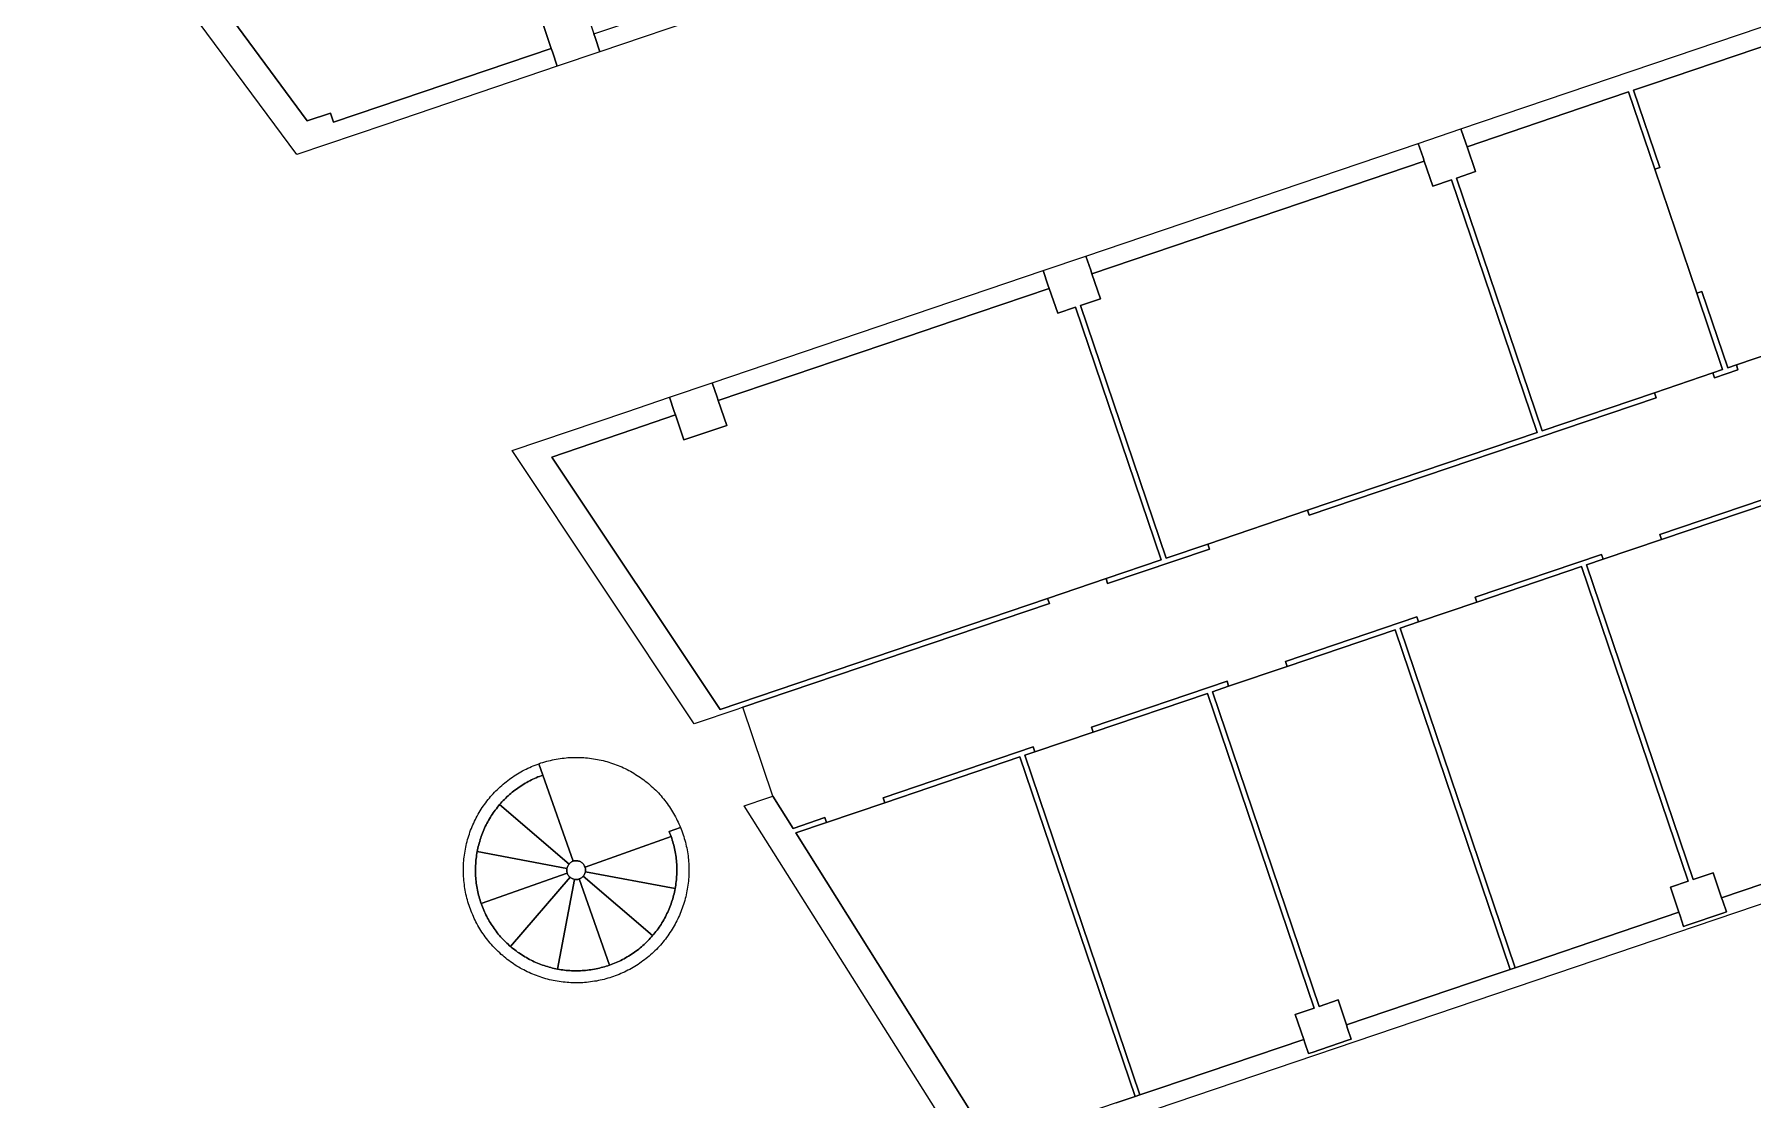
# Model space of a CAD drawing. Header units: inches. Extents: x 717221.7 to 717283.2, y 4251710.6 to 4251775.9.
# Drawn here: x 717225.77 to 717248.63, y 4251739.74 to 4251753.92 of the extents above; entities that cross this region are included whole.
import ezdxf

# ---------------------------------------------------------------- set-up
doc = ezdxf.new("R2010")
doc.units = ezdxf.units.IN
doc.header["$MEASUREMENT"] = 0

msp = doc.modelspace()

# ---------------------------------------------------------------- linework, layer by layer
for points in [[(717233.294, 4251753.685), (717233.23, 4251753.874), (717233.214, 4251753.922), (717235.123, 4251754.568), (717235.374, 4251754.653), (717233.842, 4251759.171), (717232.491, 4251758.713), (717232.469, 4251758.779), (717234.018, 4251759.304), (717234.04, 4251759.238), (717233.909, 4251759.194), (717235.44, 4251754.676), (717235.691, 4251754.761), (717237.618, 4251755.414), (717237.634, 4251755.367), (717237.698, 4251755.177), (717233.294, 4251753.685)], [(717232.726, 4251753.492), (717232.662, 4251753.682), (717232.646, 4251753.729), (717232.534, 4251754.06), (717232.785, 4251754.146), (717231.366, 4251758.332), (717231.101, 4251758.242), (717231.078, 4251758.308), (717231.692, 4251758.516), (717231.715, 4251758.45), (717231.432, 4251758.354), (717232.851, 4251754.168), (717233.102, 4251754.253), (717233.214, 4251753.922), (717233.23, 4251753.874), (717233.294, 4251753.685), (717232.726, 4251753.492)], [(717231.101, 4251758.242), (717231.366, 4251758.332), (717232.785, 4251754.146), (717232.534, 4251754.06), (717232.646, 4251753.729), (717230.364, 4251752.955), (717229.748, 4251752.747), (717229.706, 4251752.869), (717229.399, 4251752.765), (717226.506, 4251756.684), (717230.324, 4251757.979), (717231.101, 4251758.242)], [(717232.646, 4251753.729), (717232.662, 4251753.682), (717232.726, 4251753.492), (717230.444, 4251752.719), (717229.26, 4251752.317), (717225.768, 4251757.026), (717226.156, 4251757.157), (717226.462, 4251756.743), (717230.302, 4251758.045), (717230.324, 4251757.979), (717226.506, 4251756.684), (717229.399, 4251752.765), (717229.706, 4251752.869), (717229.748, 4251752.747), (717230.364, 4251752.955), (717232.646, 4251753.729)], [(717244.831, 4251752.421), (717244.815, 4251752.468), (717244.75, 4251752.658), (717258.976, 4251757.479)], [(717249.225, 4251753.91), (717247.298, 4251753.257), (717247.047, 4251753.172), (717247.395, 4251752.144), (717247.329, 4251752.121), (717246.981, 4251753.15), (717246.73, 4251753.065), (717244.831, 4251752.421)], [(717249.225, 4251753.91), (717249.337, 4251753.579), (717249.588, 4251753.664), (717250.728, 4251750.302), (717249.19, 4251749.781), (717248.414, 4251749.518), (717248.299, 4251749.478), (717247.954, 4251750.496), (717247.888, 4251750.473), (717247.329, 4251752.121), (717247.395, 4251752.144), (717247.047, 4251753.172), (717247.298, 4251753.257), (717249.225, 4251753.91)], [(717247.329, 4251752.121), (717247.888, 4251750.473), (717248.232, 4251749.456), (717248.101, 4251749.411), (717247.324, 4251749.148), (717245.832, 4251748.642), (717244.692, 4251752.004), (717244.943, 4251752.09), (717244.831, 4251752.421), (717246.73, 4251753.065), (717246.981, 4251753.15), (717247.329, 4251752.121)], [(717244.262, 4251752.228), (717244.246, 4251752.276), (717244.182, 4251752.465), (717244.75, 4251752.658), (717244.815, 4251752.468), (717244.831, 4251752.421), (717244.943, 4251752.09), (717244.692, 4251752.004), (717245.832, 4251748.642), (717247.324, 4251749.148), (717247.347, 4251749.082), (717242.732, 4251747.518), (717242.71, 4251747.584), (717245.765, 4251748.62), (717244.626, 4251751.982), (717244.375, 4251751.897), (717244.262, 4251752.228)], [(717239.84, 4251750.729), (717239.823, 4251750.777), (717239.759, 4251750.966), (717244.182, 4251752.465), (717244.246, 4251752.276), (717244.262, 4251752.228), (717242.367, 4251751.586), (717242.051, 4251751.479), (717241.735, 4251751.372), (717239.84, 4251750.729)], [(717244.262, 4251752.228), (717244.375, 4251751.897), (717244.626, 4251751.982), (717245.765, 4251748.62), (717242.71, 4251747.584), (717241.384, 4251747.135), (717240.826, 4251746.946), (717239.687, 4251750.308), (717239.952, 4251750.398), (717239.84, 4251750.729), (717241.735, 4251751.372), (717242.051, 4251751.479), (717242.367, 4251751.586), (717244.262, 4251752.228)], [(717239.271, 4251750.537), (717239.255, 4251750.584), (717239.191, 4251750.774), (717239.759, 4251750.966), (717239.823, 4251750.777), (717239.84, 4251750.729), (717239.952, 4251750.398), (717239.687, 4251750.308), (717240.826, 4251746.946), (717241.384, 4251747.135), (717241.406, 4251747.069), (717240.049, 4251746.609), (717240.027, 4251746.675), (717240.76, 4251746.923), (717239.62, 4251750.286), (717239.384, 4251750.205), (717239.271, 4251750.537)], [(717234.867, 4251749.044), (717234.851, 4251749.091), (717234.787, 4251749.281), (717239.191, 4251750.774), (717239.255, 4251750.584), (717239.271, 4251750.537), (717238.642, 4251750.324), (717238.013, 4251750.11), (717237.582, 4251749.964), (717237.384, 4251749.897), (717237.069, 4251749.79), (717236.755, 4251749.684), (717236.126, 4251749.471), (717235.892, 4251749.392), (717235.496, 4251749.257), (717234.867, 4251749.044)], [(717234.299, 4251748.852), (717234.411, 4251748.52), (717234.98, 4251748.713), (717234.867, 4251749.044), (717235.496, 4251749.257), (717235.892, 4251749.392), (717236.126, 4251749.471), (717236.755, 4251749.684), (717237.069, 4251749.79), (717237.384, 4251749.897), (717237.582, 4251749.964), (717238.013, 4251750.11), (717238.642, 4251750.324), (717239.271, 4251750.537), (717239.384, 4251750.205), (717239.62, 4251750.286), (717240.76, 4251746.923), (717240.027, 4251746.675), (717239.25, 4251746.412), (717234.891, 4251744.934), (717232.652, 4251748.293), (717233.731, 4251748.659), (717234.299, 4251748.852)], [(717248.414, 4251749.518), (717248.436, 4251749.451), (717248.123, 4251749.345), (717248.101, 4251749.411), (717248.232, 4251749.456), (717247.888, 4251750.473), (717247.954, 4251750.496), (717248.299, 4251749.478), (717248.414, 4251749.518)], [(717235.194, 4251744.963), (717239.273, 4251746.345), (717239.25, 4251746.412), (717240.027, 4251746.675), (717240.049, 4251746.609), (717241.406, 4251747.069), (717241.384, 4251747.135), (717242.71, 4251747.584), (717242.732, 4251747.518), (717247.347, 4251749.082), (717247.324, 4251749.148), (717248.101, 4251749.411), (717248.123, 4251749.345), (717248.436, 4251749.451), (717248.414, 4251749.518), (717249.19, 4251749.781)], [(717234.787, 4251749.281), (717234.851, 4251749.091), (717234.867, 4251749.044), (717234.98, 4251748.713), (717234.411, 4251748.52), (717234.299, 4251748.852), (717234.283, 4251748.899), (717234.219, 4251749.088), (717234.787, 4251749.281)], [(717234.219, 4251749.088), (717234.283, 4251748.899), (717234.299, 4251748.852), (717233.731, 4251748.659), (717232.652, 4251748.293), (717234.891, 4251744.934), (717239.25, 4251746.412), (717239.273, 4251746.345), (717235.194, 4251744.963), (717235.127, 4251744.94), (717234.548, 4251744.744), (717232.126, 4251748.379), (717233.651, 4251748.896), (717234.219, 4251749.088)], [(717249.047, 4251747.821), (717247.396, 4251747.262), (717247.419, 4251747.195), (717246.642, 4251746.932), (717246.62, 4251746.998), (717244.938, 4251746.428), (717244.96, 4251746.362), (717244.184, 4251746.099), (717244.161, 4251746.165), (717242.413, 4251745.573), (717242.436, 4251745.506), (717241.659, 4251745.243), (717241.637, 4251745.309), (717239.834, 4251744.698), (717239.857, 4251744.632), (717239.08, 4251744.369), (717239.057, 4251744.435), (717237.06, 4251743.758), (717237.083, 4251743.692), (717236.306, 4251743.429), (717236.284, 4251743.495), (717235.863, 4251743.352), (717235.595, 4251743.779), (717235.194, 4251744.963)], [(717247.419, 4251747.195), (717247.396, 4251747.262), (717249.047, 4251747.821), (717249.069, 4251747.755), (717248.902, 4251747.698), (717250.433, 4251743.18), (717250.367, 4251743.158), (717248.836, 4251747.676), (717247.419, 4251747.195)], [(717246.642, 4251746.932), (717247.419, 4251747.195), (717248.836, 4251747.676), (717250.367, 4251743.158), (717250.116, 4251743.073), (717248.217, 4251742.429), (717248.105, 4251742.761), (717247.84, 4251742.671), (717246.421, 4251746.857), (717246.642, 4251746.932)], [(717262.523, 4251747.014), (717239.084, 4251739.07)], [(717244.184, 4251746.099), (717244.96, 4251746.362), (717246.355, 4251746.835), (717247.773, 4251742.648), (717247.537, 4251742.568), (717247.649, 4251742.237), (717245.722, 4251741.583), (717245.471, 4251741.498), (717243.939, 4251746.016), (717244.184, 4251746.099)], [(717246.642, 4251746.932), (717246.421, 4251746.857), (717247.84, 4251742.671), (717248.105, 4251742.761), (717248.217, 4251742.429), (717248.233, 4251742.382), (717248.281, 4251742.24), (717248.234, 4251742.224), (717247.76, 4251742.063), (717247.713, 4251742.047), (717247.665, 4251742.189), (717247.649, 4251742.237), (717247.537, 4251742.568), (717247.773, 4251742.648), (717246.355, 4251746.835), (717244.96, 4251746.362), (717244.938, 4251746.428), (717246.62, 4251746.998), (717246.642, 4251746.932)], [(717242.436, 4251745.506), (717242.413, 4251745.573), (717244.161, 4251746.165), (717244.184, 4251746.099), (717243.939, 4251746.016), (717245.471, 4251741.498), (717245.404, 4251741.476), (717243.873, 4251745.994), (717242.436, 4251745.506)], [(717241.659, 4251745.243), (717242.436, 4251745.506), (717243.873, 4251745.994), (717245.404, 4251741.476), (717245.153, 4251741.391), (717243.226, 4251740.738), (717243.114, 4251741.069), (717242.863, 4251740.984), (717241.444, 4251745.17), (717241.659, 4251745.243)], [(717243.226, 4251740.738), (717243.242, 4251740.69), (717243.29, 4251740.548), (717243.243, 4251740.532), (717242.769, 4251740.372), (717242.722, 4251740.356), (717242.674, 4251740.498), (717242.658, 4251740.545), (717242.545, 4251740.877), (717242.796, 4251740.962), (717241.378, 4251745.148), (717239.857, 4251744.632), (717239.834, 4251744.698), (717241.637, 4251745.309), (717241.659, 4251745.243), (717241.444, 4251745.17), (717242.863, 4251740.984), (717243.114, 4251741.069), (717243.226, 4251740.738)], [(717239.08, 4251744.369), (717239.857, 4251744.632), (717241.378, 4251745.148), (717242.796, 4251740.962), (717242.545, 4251740.877), (717242.658, 4251740.545), (717240.73, 4251739.892), (717240.479, 4251739.807), (717238.948, 4251744.324), (717239.08, 4251744.369)], [(717237.083, 4251743.692), (717237.06, 4251743.758), (717239.057, 4251744.435), (717239.08, 4251744.369), (717238.948, 4251744.324), (717240.479, 4251739.807), (717240.413, 4251739.784), (717238.882, 4251744.302), (717237.083, 4251743.692)], [(717234.366, 4251743.363), (717234.383, 4251743.318), (717234.392, 4251743.293), (717234.401, 4251743.268), (717234.409, 4251743.244), (717234.416, 4251743.218), (717234.423, 4251743.193), (717234.43, 4251743.168), (717234.436, 4251743.143), (717234.442, 4251743.117), (717234.448, 4251743.091), (717234.453, 4251743.066), (717234.457, 4251743.04), (717234.461, 4251743.014), (717234.465, 4251742.988), (717234.468, 4251742.962), (717234.47, 4251742.936), (717234.473, 4251742.91), (717234.474, 4251742.884), (717234.476, 4251742.858), (717234.476, 4251742.832), (717234.477, 4251742.805), (717234.477, 4251742.779), (717234.476, 4251742.753), (717234.475, 4251742.727), (717234.474, 4251742.701), (717234.472, 4251742.675), (717234.47, 4251742.649), (717234.467, 4251742.623), (717234.463, 4251742.597), (717234.46, 4251742.571), (717234.456, 4251742.545), (717234.451, 4251742.519), (717234.446, 4251742.493), (717234.44, 4251742.468), (717234.434, 4251742.442), (717234.428, 4251742.417), (717234.421, 4251742.392), (717234.414, 4251742.366), (717234.406, 4251742.341), (717234.398, 4251742.317), (717234.389, 4251742.292), (717234.38, 4251742.267), (717234.371, 4251742.243), (717234.361, 4251742.219), (717234.351, 4251742.195), (717234.34, 4251742.171), (717234.329, 4251742.147), (717234.317, 4251742.123), (717234.305, 4251742.1), (717234.293, 4251742.077), (717234.28, 4251742.054), (717234.267, 4251742.032), (717234.254, 4251742.009), (717234.24, 4251741.987), (717234.225, 4251741.965), (717234.211, 4251741.943), (717234.195, 4251741.922), (717234.18, 4251741.901), (717234.164, 4251741.88), (717234.148, 4251741.859), (717234.131, 4251741.839), (717234.115, 4251741.819), (717234.097, 4251741.799), (717234.08, 4251741.78), (717234.062, 4251741.761), (717234.044, 4251741.742), (717234.025, 4251741.724), (717234.006, 4251741.706), (717233.987, 4251741.688), (717233.967, 4251741.67), (717233.948, 4251741.653), (717233.928, 4251741.636), (717233.907, 4251741.62), (717233.887, 4251741.604), (717233.866, 4251741.588), (717233.844, 4251741.573), (717233.823, 4251741.558), (717233.801, 4251741.543), (717233.779, 4251741.529), (717233.757, 4251741.515), (717233.734, 4251741.502), (717233.712, 4251741.489), (717233.689, 4251741.476), (717233.666, 4251741.464), (717233.642, 4251741.452), (717233.619, 4251741.441), (717233.595, 4251741.43), (717233.571, 4251741.419), (717233.547, 4251741.409), (717233.523, 4251741.399), (717233.498, 4251741.39), (717233.473, 4251741.381), (717233.449, 4251741.373), (717233.424, 4251741.365), (717233.399, 4251741.357), (717233.373, 4251741.35), (717233.348, 4251741.343), (717233.323, 4251741.337), (717233.297, 4251741.331), (717233.272, 4251741.326), (717233.246, 4251741.321), (717233.22, 4251741.317), (717233.194, 4251741.313), (717233.168, 4251741.309), (717233.142, 4251741.306), (717233.116, 4251741.303), (717233.09, 4251741.301), (717233.064, 4251741.299), (717233.038, 4251741.298), (717233.012, 4251741.297), (717232.986, 4251741.297), (717232.959, 4251741.297), (717232.933, 4251741.297), (717232.907, 4251741.298), (717232.881, 4251741.3), (717232.855, 4251741.302), (717232.829, 4251741.304), (717232.803, 4251741.307), (717232.777, 4251741.31), (717232.751, 4251741.314), (717232.725, 4251741.318), (717232.699, 4251741.323), (717232.673, 4251741.328), (717232.648, 4251741.333), (717232.622, 4251741.339), (717232.597, 4251741.346), (717232.572, 4251741.352), (717232.547, 4251741.36), (717232.522, 4251741.367), (717232.497, 4251741.376), (717232.472, 4251741.384), (717232.447, 4251741.393), (717232.423, 4251741.403), (717232.399, 4251741.413), (717232.375, 4251741.423), (717232.351, 4251741.434), (717232.327, 4251741.445), (717232.304, 4251741.456), (717232.28, 4251741.468), (717232.257, 4251741.481), (717232.234, 4251741.493), (717232.212, 4251741.506), (717232.189, 4251741.52), (717232.167, 4251741.534), (717232.145, 4251741.548), (717232.124, 4251741.563), (717232.102, 4251741.578), (717232.081, 4251741.594), (717232.06, 4251741.609), (717232.04, 4251741.626), (717232.019, 4251741.642), (717231.999, 4251741.659), (717231.98, 4251741.676), (717231.96, 4251741.694), (717231.941, 4251741.712), (717231.922, 4251741.73), (717231.904, 4251741.748), (717231.886, 4251741.767), (717231.868, 4251741.787), (717231.851, 4251741.806), (717231.833, 4251741.826), (717231.817, 4251741.846), (717231.8, 4251741.866), (717231.784, 4251741.887), (717231.768, 4251741.908), (717231.753, 4251741.929), (717231.738, 4251741.951), (717231.724, 4251741.972), (717231.709, 4251741.994), (717231.696, 4251742.017), (717231.682, 4251742.039), (717231.669, 4251742.062), (717231.657, 4251742.085), (717231.644, 4251742.108), (717231.633, 4251742.131), (717231.621, 4251742.155), (717231.61, 4251742.179), (717231.6, 4251742.203), (717231.589, 4251742.227), (717231.58, 4251742.251), (717231.57, 4251742.276), (717231.561, 4251742.3), (717231.553, 4251742.325), (717231.545, 4251742.35), (717231.537, 4251742.375), (717231.53, 4251742.4), (717231.524, 4251742.425), (717231.517, 4251742.451), (717231.511, 4251742.476), (717231.506, 4251742.502), (717231.501, 4251742.528), (717231.497, 4251742.553), (717231.493, 4251742.579), (717231.489, 4251742.605), (717231.486, 4251742.631), (717231.483, 4251742.657), (717231.481, 4251742.683), (717231.479, 4251742.71), (717231.478, 4251742.736), (717231.477, 4251742.762), (717231.477, 4251742.788), (717231.477, 4251742.814), (717231.478, 4251742.84), (717231.478, 4251742.867), (717231.48, 4251742.893), (717231.482, 4251742.919), (717231.484, 4251742.945), (717231.487, 4251742.971), (717231.49, 4251742.997), (717231.494, 4251743.023), (717231.498, 4251743.049), (717231.503, 4251743.074), (717231.508, 4251743.1), (717231.513, 4251743.126), (717231.519, 4251743.151), (717231.526, 4251743.177), (717231.533, 4251743.202), (717231.54, 4251743.227), (717231.548, 4251743.252), (717231.556, 4251743.277), (717231.564, 4251743.302), (717231.573, 4251743.326), (717231.583, 4251743.351), (717231.593, 4251743.375), (717231.603, 4251743.399), (717231.614, 4251743.423), (717231.625, 4251743.446), (717231.636, 4251743.47), (717231.648, 4251743.493), (717231.661, 4251743.516), (717231.674, 4251743.539), (717231.687, 4251743.562), (717231.7, 4251743.584), (717231.714, 4251743.606), (717231.728, 4251743.628), (717231.743, 4251743.65), (717231.758, 4251743.671), (717231.774, 4251743.692), (717231.79, 4251743.713), (717231.806, 4251743.734), (717231.822, 4251743.754), (717231.839, 4251743.774), (717231.856, 4251743.794), (717231.874, 4251743.813), (717231.892, 4251743.832), (717231.91, 4251743.851), (717231.929, 4251743.87), (717231.948, 4251743.888), (717231.967, 4251743.906), (717231.986, 4251743.923), (717232.006, 4251743.94), (717232.026, 4251743.957), (717232.047, 4251743.973), (717232.067, 4251743.989), (717232.088, 4251744.005), (717232.109, 4251744.02), (717232.131, 4251744.035), (717232.153, 4251744.05), (717232.175, 4251744.064), (717232.197, 4251744.078), (717232.219, 4251744.091), (717232.242, 4251744.104), (717232.265, 4251744.117), (717232.288, 4251744.129), (717232.312, 4251744.141), (717232.335, 4251744.152), (717232.359, 4251744.163), (717232.383, 4251744.174), (717232.407, 4251744.184), (717232.431, 4251744.194), (717232.456, 4251744.203), (717232.48, 4251744.212), (717232.532, 4251744.061), (717232.51, 4251744.053), (717232.488, 4251744.044), (717232.466, 4251744.036), (717232.445, 4251744.026), (717232.423, 4251744.017), (717232.402, 4251744.007), (717232.381, 4251743.997), (717232.36, 4251743.986), (717232.339, 4251743.975), (717232.319, 4251743.964), (717232.299, 4251743.952), (717232.279, 4251743.94), (717232.259, 4251743.928), (717232.239, 4251743.915), (717232.22, 4251743.902), (717232.201, 4251743.889), (717232.182, 4251743.875), (717232.163, 4251743.861), (717232.144, 4251743.847), (717232.126, 4251743.832), (717232.108, 4251743.817), (717232.091, 4251743.802), (717232.073, 4251743.786), (717232.056, 4251743.77), (717232.039, 4251743.754), (717232.023, 4251743.738), (717232.006, 4251743.721), (717231.99, 4251743.704), (717231.975, 4251743.686), (717231.959, 4251743.669), (717231.944, 4251743.651), (717231.93, 4251743.633), (717231.915, 4251743.614), (717231.901, 4251743.596), (717231.887, 4251743.577), (717231.874, 4251743.558), (717231.861, 4251743.538), (717231.848, 4251743.519), (717231.836, 4251743.499), (717231.823, 4251743.479), (717231.812, 4251743.458), (717231.8, 4251743.438), (717231.789, 4251743.417), (717231.779, 4251743.397), (717231.768, 4251743.376), (717231.758, 4251743.354), (717231.749, 4251743.333), (717231.74, 4251743.312), (717231.731, 4251743.29), (717231.723, 4251743.268), (717231.714, 4251743.246), (717231.707, 4251743.224), (717231.7, 4251743.202), (717231.693, 4251743.179), (717231.686, 4251743.157), (717231.68, 4251743.134), (717231.674, 4251743.112), (717231.669, 4251743.089), (717231.664, 4251743.066), (717231.66, 4251743.043), (717231.656, 4251743.02), (717231.652, 4251742.997), (717231.649, 4251742.974), (717231.646, 4251742.951), (717231.643, 4251742.927), (717231.641, 4251742.904), (717231.64, 4251742.881), (717231.638, 4251742.857), (717231.637, 4251742.834), (717231.637, 4251742.811), (717231.637, 4251742.787), (717231.637, 4251742.764), (717231.638, 4251742.74), (717231.639, 4251742.717), (717231.641, 4251742.694), (717231.643, 4251742.67), (717231.645, 4251742.647), (717231.648, 4251742.624), (717231.651, 4251742.601), (717231.655, 4251742.578), (717231.659, 4251742.555), (717231.663, 4251742.532), (717231.668, 4251742.509), (717231.673, 4251742.486), (717231.679, 4251742.463), (717231.685, 4251742.441), (717231.691, 4251742.418), (717231.698, 4251742.396), (717231.705, 4251742.374), (717231.713, 4251742.352), (717231.721, 4251742.33), (717231.729, 4251742.308), (717231.738, 4251742.286), (717231.747, 4251742.264), (717231.757, 4251742.243), (717231.766, 4251742.222), (717231.777, 4251742.201), (717231.787, 4251742.18), (717231.798, 4251742.159), (717231.809, 4251742.139), (717231.821, 4251742.119), (717231.833, 4251742.098), (717231.846, 4251742.079), (717231.858, 4251742.059), (717231.871, 4251742.04), (717231.885, 4251742.02), (717231.898, 4251742.001), (717231.912, 4251741.983), (717231.927, 4251741.964), (717231.941, 4251741.946), (717231.956, 4251741.928), (717231.972, 4251741.91), (717231.987, 4251741.893), (717232.003, 4251741.876), (717232.02, 4251741.859), (717232.036, 4251741.843), (717232.053, 4251741.826), (717232.07, 4251741.81), (717232.087, 4251741.795), (717232.105, 4251741.779), (717232.123, 4251741.764), (717232.141, 4251741.749), (717232.159, 4251741.735), (717232.178, 4251741.721), (717232.197, 4251741.707), (717232.216, 4251741.694), (717232.235, 4251741.681), (717232.255, 4251741.668), (717232.275, 4251741.655), (717232.295, 4251741.643), (717232.315, 4251741.632), (717232.336, 4251741.62), (717232.356, 4251741.609), (717232.377, 4251741.598), (717232.398, 4251741.588), (717232.419, 4251741.578), (717232.44, 4251741.569), (717232.462, 4251741.56), (717232.484, 4251741.551), (717232.505, 4251741.542), (717232.527, 4251741.534), (717232.55, 4251741.527), (717232.572, 4251741.519), (717232.594, 4251741.513), (717232.617, 4251741.506), (717232.639, 4251741.5), (717232.662, 4251741.494), (717232.685, 4251741.489), (717232.708, 4251741.484), (717232.73, 4251741.48), (717232.753, 4251741.475), (717232.777, 4251741.472), (717232.8, 4251741.468), (717232.823, 4251741.466), (717232.846, 4251741.463), (717232.869, 4251741.461), (717232.893, 4251741.459), (717232.916, 4251741.458), (717232.94, 4251741.457), (717232.963, 4251741.457), (717232.986, 4251741.457), (717233.01, 4251741.457), (717233.033, 4251741.458), (717233.056, 4251741.459), (717233.08, 4251741.461), (717233.103, 4251741.463), (717233.126, 4251741.465), (717233.15, 4251741.468), (717233.173, 4251741.471), (717233.196, 4251741.475), (717233.219, 4251741.479), (717233.242, 4251741.483), (717233.265, 4251741.488), (717233.288, 4251741.493), (717233.31, 4251741.499), (717233.333, 4251741.505), (717233.355, 4251741.511), (717233.378, 4251741.518), (717233.4, 4251741.525), (717233.422, 4251741.533), (717233.444, 4251741.541), (717233.466, 4251741.549), (717233.488, 4251741.558), (717233.509, 4251741.567), (717233.531, 4251741.576), (717233.552, 4251741.586), (717233.573, 4251741.596), (717233.594, 4251741.607), (717233.614, 4251741.618), (717233.635, 4251741.629), (717233.655, 4251741.641), (717233.675, 4251741.653), (717233.695, 4251741.665), (717233.715, 4251741.678), (717233.734, 4251741.691), (717233.753, 4251741.704), (717233.772, 4251741.718), (717233.791, 4251741.732), (717233.809, 4251741.747), (717233.827, 4251741.761), (717233.845, 4251741.776), (717233.863, 4251741.792), (717233.881, 4251741.807), (717233.898, 4251741.823), (717233.914, 4251741.839), (717233.931, 4251741.856), (717233.947, 4251741.873), (717233.963, 4251741.89), (717233.979, 4251741.907), (717233.994, 4251741.925), (717234.009, 4251741.943), (717234.024, 4251741.961), (717234.039, 4251741.979), (717234.053, 4251741.998), (717234.066, 4251742.017), (717234.08, 4251742.036), (717234.093, 4251742.055), (717234.106, 4251742.075), (717234.118, 4251742.095), (717234.13, 4251742.115), (717234.142, 4251742.135), (717234.153, 4251742.155), (717234.164, 4251742.176), (717234.175, 4251742.197), (717234.185, 4251742.218), (717234.195, 4251742.239), (717234.205, 4251742.26), (717234.214, 4251742.282), (717234.223, 4251742.303), (717234.231, 4251742.325), (717234.239, 4251742.347), (717234.247, 4251742.369), (717234.254, 4251742.392), (717234.261, 4251742.414), (717234.268, 4251742.436), (717234.274, 4251742.459), (717234.279, 4251742.482), (717234.285, 4251742.504), (717234.29, 4251742.527), (717234.294, 4251742.55), (717234.298, 4251742.573), (717234.302, 4251742.596), (717234.305, 4251742.62), (717234.308, 4251742.643), (717234.31, 4251742.666), (717234.313, 4251742.689), (717234.314, 4251742.713), (717234.315, 4251742.736), (717234.316, 4251742.759), (717234.317, 4251742.783), (717234.317, 4251742.806), (717234.316, 4251742.83), (717234.316, 4251742.853), (717234.315, 4251742.876), (717234.313, 4251742.9), (717234.311, 4251742.923), (717234.309, 4251742.946), (717234.306, 4251742.969), (717234.302, 4251742.993), (717234.299, 4251743.016), (717234.295, 4251743.039), (717234.29, 4251743.062), (717234.286, 4251743.085), (717234.28, 4251743.107), (717234.275, 4251743.13), (717234.269, 4251743.153), (717234.262, 4251743.175), (717234.256, 4251743.197), (717234.248, 4251743.22), (717234.241, 4251743.242), (717234.233, 4251743.264), (717234.224, 4251743.286), (717234.214, 4251743.311), (717234.366, 4251743.363)], [(717234.366, 4251743.363), (717234.214, 4251743.311), (717234.224, 4251743.286), (717234.233, 4251743.264), (717234.241, 4251743.242), (717233.095, 4251742.838), (717233.09, 4251742.849), (717233.085, 4251742.859), (717233.08, 4251742.868), (717233.073, 4251742.877), (717233.066, 4251742.885), (717233.058, 4251742.892), (717233.049, 4251742.899), (717233.04, 4251742.905), (717233.03, 4251742.91), (717233.02, 4251742.914), (717233.01, 4251742.917), (717232.999, 4251742.92), (717232.988, 4251742.921), (717232.977, 4251742.922), (717232.967, 4251742.921), (717232.956, 4251742.92), (717232.945, 4251742.918), (717232.935, 4251742.915), (717232.532, 4251744.061), (717232.48, 4251744.212), (717232.509, 4251744.222), (717232.534, 4251744.23), (717232.559, 4251744.237), (717232.585, 4251744.244), (717232.61, 4251744.251), (717232.635, 4251744.257), (717232.661, 4251744.263), (717232.686, 4251744.268), (717232.712, 4251744.273), (717232.738, 4251744.278), (717232.764, 4251744.281), (717232.79, 4251744.285), (717232.816, 4251744.288), (717232.842, 4251744.291), (717232.868, 4251744.293), (717232.894, 4251744.294), (717232.92, 4251744.296), (717232.946, 4251744.296), (717232.973, 4251744.297), (717232.999, 4251744.297), (717233.025, 4251744.296), (717233.051, 4251744.295), (717233.077, 4251744.293), (717233.103, 4251744.291), (717233.129, 4251744.289), (717233.155, 4251744.286), (717233.181, 4251744.283), (717233.207, 4251744.279), (717233.233, 4251744.275), (717233.259, 4251744.27), (717233.285, 4251744.265), (717233.31, 4251744.259), (717233.336, 4251744.253), (717233.361, 4251744.247), (717233.386, 4251744.24), (717233.411, 4251744.232), (717233.436, 4251744.225), (717233.461, 4251744.216), (717233.486, 4251744.208), (717233.51, 4251744.199), (717233.535, 4251744.189), (717233.559, 4251744.179), (717233.583, 4251744.169), (717233.607, 4251744.158), (717233.631, 4251744.147), (717233.654, 4251744.135), (717233.677, 4251744.123), (717233.7, 4251744.111), (717233.723, 4251744.098), (717233.746, 4251744.085), (717233.768, 4251744.071), (717233.79, 4251744.057), (717233.812, 4251744.043), (717233.834, 4251744.028), (717233.855, 4251744.013), (717233.876, 4251743.997), (717233.897, 4251743.981), (717233.918, 4251743.965), (717233.938, 4251743.948), (717233.958, 4251743.932), (717233.977, 4251743.914), (717233.997, 4251743.897), (717234.016, 4251743.879), (717234.035, 4251743.86), (717234.053, 4251743.842), (717234.071, 4251743.823), (717234.089, 4251743.804), (717234.106, 4251743.784), (717234.123, 4251743.764), (717234.14, 4251743.744), (717234.156, 4251743.724), (717234.172, 4251743.703), (717234.188, 4251743.682), (717234.203, 4251743.661), (717234.218, 4251743.639), (717234.233, 4251743.617), (717234.247, 4251743.595), (717234.26, 4251743.573), (717234.274, 4251743.55), (717234.287, 4251743.528), (717234.299, 4251743.505), (717234.311, 4251743.481), (717234.323, 4251743.458), (717234.335, 4251743.434), (717234.345, 4251743.411), (717234.356, 4251743.387), (717234.366, 4251743.363)], [(717236.306, 4251743.429), (717237.083, 4251743.692), (717238.882, 4251744.302), (717240.413, 4251739.784), (717240.162, 4251739.699), (717239.004, 4251739.307), (717238.509, 4251739.139), (717235.901, 4251743.292), (717236.306, 4251743.429)], [(717232.532, 4251744.061), (717232.935, 4251742.915), (717232.925, 4251742.91), (717232.915, 4251742.905), (717232.906, 4251742.899), (717232.897, 4251742.893), (717232.889, 4251742.886), (717232.882, 4251742.878), (717231.959, 4251743.669), (717231.975, 4251743.686), (717231.99, 4251743.704), (717232.006, 4251743.721), (717232.023, 4251743.738), (717232.039, 4251743.754), (717232.056, 4251743.77), (717232.073, 4251743.786), (717232.091, 4251743.802), (717232.108, 4251743.817), (717232.126, 4251743.832), (717232.144, 4251743.847), (717232.163, 4251743.861), (717232.182, 4251743.875), (717232.201, 4251743.889), (717232.22, 4251743.902), (717232.239, 4251743.915), (717232.259, 4251743.928), (717232.279, 4251743.94), (717232.299, 4251743.952), (717232.319, 4251743.964), (717232.339, 4251743.975), (717232.36, 4251743.986), (717232.381, 4251743.997), (717232.402, 4251744.007), (717232.423, 4251744.017), (717232.445, 4251744.026), (717232.466, 4251744.036), (717232.488, 4251744.044), (717232.51, 4251744.053), (717232.532, 4251744.061)], [(717231.959, 4251743.669), (717232.882, 4251742.878), (717232.875, 4251742.869), (717232.869, 4251742.86), (717232.864, 4251742.85), (717232.86, 4251742.84), (717232.856, 4251742.83), (717232.854, 4251742.82), (717231.66, 4251743.043), (717231.664, 4251743.066), (717231.669, 4251743.089), (717231.674, 4251743.112), (717231.68, 4251743.134), (717231.686, 4251743.157), (717231.693, 4251743.179), (717231.7, 4251743.202), (717231.707, 4251743.224), (717231.714, 4251743.246), (717231.723, 4251743.268), (717231.731, 4251743.29), (717231.74, 4251743.312), (717231.749, 4251743.333), (717231.758, 4251743.354), (717231.768, 4251743.376), (717231.779, 4251743.397), (717231.789, 4251743.417), (717231.8, 4251743.438), (717231.812, 4251743.458), (717231.823, 4251743.479), (717231.836, 4251743.499), (717231.848, 4251743.519), (717231.861, 4251743.538), (717231.874, 4251743.558), (717231.887, 4251743.577), (717231.901, 4251743.596), (717231.915, 4251743.614), (717231.93, 4251743.633), (717231.944, 4251743.651), (717231.959, 4251743.669)], [(717238.277, 4251738.796), (717235.214, 4251743.65), (717235.529, 4251743.757), (717235.595, 4251743.779)], [(717235.595, 4251743.779), (717235.863, 4251743.352), (717236.284, 4251743.495), (717236.306, 4251743.429), (717235.901, 4251743.292), (717238.509, 4251739.139)], [(717233.095, 4251742.838), (717234.241, 4251743.242), (717234.248, 4251743.22), (717234.256, 4251743.197), (717234.262, 4251743.175), (717234.269, 4251743.153), (717234.275, 4251743.13), (717234.28, 4251743.107), (717234.286, 4251743.085), (717234.29, 4251743.062), (717234.295, 4251743.039), (717234.299, 4251743.016), (717234.302, 4251742.993), (717234.306, 4251742.969), (717234.309, 4251742.946), (717234.311, 4251742.923), (717234.313, 4251742.9), (717234.315, 4251742.876), (717234.316, 4251742.853), (717234.316, 4251742.83), (717234.317, 4251742.806), (717234.317, 4251742.783), (717234.316, 4251742.759), (717234.315, 4251742.736), (717234.314, 4251742.713), (717234.313, 4251742.689), (717234.31, 4251742.666), (717234.308, 4251742.643), (717234.305, 4251742.62), (717234.302, 4251742.596), (717234.298, 4251742.573), (717234.294, 4251742.55), (717233.1, 4251742.774), (717233.101, 4251742.785), (717233.102, 4251742.796), (717233.101, 4251742.807), (717233.1, 4251742.818), (717233.098, 4251742.828), (717233.095, 4251742.838)], [(717231.713, 4251742.352), (717231.705, 4251742.374), (717231.698, 4251742.396), (717231.691, 4251742.418), (717231.685, 4251742.441), (717231.679, 4251742.463), (717231.673, 4251742.486), (717231.668, 4251742.509), (717231.663, 4251742.532), (717231.659, 4251742.555), (717231.655, 4251742.578), (717231.651, 4251742.601), (717231.648, 4251742.624), (717231.645, 4251742.647), (717231.643, 4251742.67), (717231.641, 4251742.694), (717231.639, 4251742.717), (717231.638, 4251742.74), (717231.637, 4251742.764), (717231.637, 4251742.787), (717231.637, 4251742.811), (717231.637, 4251742.834), (717231.638, 4251742.857), (717231.64, 4251742.881), (717231.641, 4251742.904), (717231.643, 4251742.927), (717231.646, 4251742.951), (717231.649, 4251742.974), (717231.652, 4251742.997), (717231.656, 4251743.02), (717231.66, 4251743.043), (717232.854, 4251742.82), (717232.852, 4251742.808), (717232.852, 4251742.797), (717232.852, 4251742.786), (717232.854, 4251742.776), (717232.856, 4251742.765), (717232.859, 4251742.755), (717231.713, 4251742.352)], [(717240.162, 4251739.699), (717240.413, 4251739.784), (717240.479, 4251739.807), (717240.73, 4251739.892), (717242.658, 4251740.545), (717242.674, 4251740.498), (717242.722, 4251740.356), (717242.769, 4251740.372), (717243.243, 4251740.532), (717243.29, 4251740.548), (717243.242, 4251740.69), (717243.226, 4251740.738), (717245.153, 4251741.391), (717245.404, 4251741.476), (717245.471, 4251741.498), (717245.722, 4251741.583), (717247.649, 4251742.237), (717247.665, 4251742.189), (717247.713, 4251742.047), (717247.76, 4251742.063), (717248.234, 4251742.224), (717248.281, 4251742.24), (717248.233, 4251742.382), (717248.217, 4251742.429), (717250.116, 4251743.073)], [(717231.713, 4251742.352), (717232.859, 4251742.755), (717232.863, 4251742.744), (717232.868, 4251742.735), (717232.874, 4251742.725), (717232.881, 4251742.717), (717232.888, 4251742.709), (717232.896, 4251742.701), (717232.105, 4251741.779), (717232.087, 4251741.795), (717232.07, 4251741.81), (717232.053, 4251741.826), (717232.036, 4251741.843), (717232.02, 4251741.859), (717232.003, 4251741.876), (717231.987, 4251741.893), (717231.972, 4251741.91), (717231.956, 4251741.928), (717231.941, 4251741.946), (717231.927, 4251741.964), (717231.912, 4251741.983), (717231.898, 4251742.001), (717231.885, 4251742.02), (717231.871, 4251742.04), (717231.858, 4251742.059), (717231.846, 4251742.079), (717231.833, 4251742.098), (717231.821, 4251742.119), (717231.809, 4251742.139), (717231.798, 4251742.159), (717231.787, 4251742.18), (717231.777, 4251742.201), (717231.766, 4251742.222), (717231.757, 4251742.243), (717231.747, 4251742.264), (717231.738, 4251742.286), (717231.729, 4251742.308), (717231.721, 4251742.33), (717231.713, 4251742.352)], [(717232.935, 4251742.915), (717232.945, 4251742.918), (717232.956, 4251742.92), (717232.967, 4251742.921), (717232.977, 4251742.922), (717232.988, 4251742.921), (717232.999, 4251742.92), (717233.01, 4251742.917), (717233.02, 4251742.914), (717233.03, 4251742.91), (717233.04, 4251742.905), (717233.049, 4251742.899), (717233.058, 4251742.892), (717233.066, 4251742.885), (717233.073, 4251742.877), (717233.08, 4251742.868), (717233.085, 4251742.859), (717233.09, 4251742.849), (717233.095, 4251742.838), (717233.098, 4251742.828), (717233.1, 4251742.818), (717233.101, 4251742.807), (717233.102, 4251742.796), (717233.101, 4251742.785), (717233.1, 4251742.774), (717233.097, 4251742.764), (717233.094, 4251742.753), (717233.09, 4251742.743), (717233.085, 4251742.734), (717233.079, 4251742.725), (717233.072, 4251742.716), (717233.065, 4251742.708), (717233.057, 4251742.701), (717233.048, 4251742.694), (717233.039, 4251742.688), (717233.029, 4251742.683), (717233.019, 4251742.679), (717233.009, 4251742.676), (717232.998, 4251742.673), (717232.987, 4251742.672), (717232.976, 4251742.672), (717232.965, 4251742.672), (717232.955, 4251742.674), (717232.944, 4251742.676), (717232.934, 4251742.679), (717232.923, 4251742.684), (717232.914, 4251742.689), (717232.905, 4251742.695), (717232.896, 4251742.701), (717232.888, 4251742.709), (717232.881, 4251742.717), (717232.874, 4251742.725), (717232.868, 4251742.735), (717232.863, 4251742.744), (717232.859, 4251742.755), (717232.856, 4251742.765), (717232.854, 4251742.776), (717232.852, 4251742.786), (717232.852, 4251742.797), (717232.852, 4251742.808), (717232.854, 4251742.82), (717232.856, 4251742.83), (717232.86, 4251742.84), (717232.864, 4251742.85), (717232.869, 4251742.86), (717232.875, 4251742.869), (717232.882, 4251742.878), (717232.889, 4251742.886), (717232.897, 4251742.893), (717232.906, 4251742.899), (717232.915, 4251742.905), (717232.925, 4251742.91), (717232.935, 4251742.915)], [(717233.072, 4251742.716), (717233.079, 4251742.725), (717233.085, 4251742.734), (717233.09, 4251742.743), (717233.094, 4251742.753), (717233.097, 4251742.764), (717233.1, 4251742.774), (717234.294, 4251742.55), (717234.29, 4251742.527), (717234.285, 4251742.504), (717234.279, 4251742.482), (717234.274, 4251742.459), (717234.268, 4251742.436), (717234.261, 4251742.414), (717234.254, 4251742.392), (717234.247, 4251742.369), (717234.239, 4251742.347), (717234.231, 4251742.325), (717234.223, 4251742.303), (717234.214, 4251742.282), (717234.205, 4251742.26), (717234.195, 4251742.239), (717234.185, 4251742.218), (717234.175, 4251742.197), (717234.164, 4251742.176), (717234.153, 4251742.155), (717234.142, 4251742.135), (717234.13, 4251742.115), (717234.118, 4251742.095), (717234.106, 4251742.075), (717234.093, 4251742.055), (717234.08, 4251742.036), (717234.066, 4251742.017), (717234.053, 4251741.998), (717234.039, 4251741.979), (717234.024, 4251741.961), (717234.009, 4251741.943), (717233.994, 4251741.925), (717233.072, 4251742.716)], [(717232.896, 4251742.701), (717232.905, 4251742.695), (717232.914, 4251742.689), (717232.923, 4251742.684), (717232.934, 4251742.679), (717232.944, 4251742.676), (717232.955, 4251742.674), (717232.73, 4251741.48), (717232.708, 4251741.484), (717232.685, 4251741.489), (717232.662, 4251741.494), (717232.639, 4251741.5), (717232.617, 4251741.506), (717232.594, 4251741.513), (717232.572, 4251741.519), (717232.55, 4251741.527), (717232.527, 4251741.534), (717232.505, 4251741.542), (717232.484, 4251741.551), (717232.462, 4251741.56), (717232.44, 4251741.569), (717232.419, 4251741.578), (717232.398, 4251741.588), (717232.377, 4251741.598), (717232.356, 4251741.609), (717232.336, 4251741.62), (717232.315, 4251741.632), (717232.295, 4251741.643), (717232.275, 4251741.655), (717232.255, 4251741.668), (717232.235, 4251741.681), (717232.216, 4251741.694), (717232.197, 4251741.707), (717232.178, 4251741.721), (717232.159, 4251741.735), (717232.141, 4251741.749), (717232.123, 4251741.764), (717232.105, 4251741.779), (717232.896, 4251742.701)], [(717232.955, 4251742.674), (717232.965, 4251742.672), (717232.976, 4251742.672), (717232.987, 4251742.672), (717232.998, 4251742.673), (717233.009, 4251742.676), (717233.019, 4251742.679), (717233.422, 4251741.533), (717233.4, 4251741.525), (717233.378, 4251741.518), (717233.355, 4251741.511), (717233.333, 4251741.505), (717233.31, 4251741.499), (717233.288, 4251741.493), (717233.265, 4251741.488), (717233.242, 4251741.483), (717233.219, 4251741.479), (717233.196, 4251741.475), (717233.173, 4251741.471), (717233.15, 4251741.468), (717233.126, 4251741.465), (717233.103, 4251741.463), (717233.08, 4251741.461), (717233.056, 4251741.459), (717233.033, 4251741.458), (717233.01, 4251741.457), (717232.986, 4251741.457), (717232.963, 4251741.457), (717232.94, 4251741.457), (717232.916, 4251741.458), (717232.893, 4251741.459), (717232.869, 4251741.461), (717232.846, 4251741.463), (717232.823, 4251741.466), (717232.8, 4251741.468), (717232.777, 4251741.472), (717232.753, 4251741.475), (717232.73, 4251741.48), (717232.955, 4251742.674)], [(717233.019, 4251742.679), (717233.029, 4251742.683), (717233.039, 4251742.688), (717233.048, 4251742.694), (717233.057, 4251742.701), (717233.065, 4251742.708), (717233.072, 4251742.716), (717233.994, 4251741.925), (717233.979, 4251741.907), (717233.963, 4251741.89), (717233.947, 4251741.873), (717233.931, 4251741.856), (717233.914, 4251741.839), (717233.898, 4251741.823), (717233.881, 4251741.807), (717233.863, 4251741.792), (717233.845, 4251741.776), (717233.827, 4251741.761), (717233.809, 4251741.747), (717233.791, 4251741.732), (717233.772, 4251741.718), (717233.753, 4251741.704), (717233.734, 4251741.691), (717233.715, 4251741.678), (717233.695, 4251741.665), (717233.675, 4251741.653), (717233.655, 4251741.641), (717233.635, 4251741.629), (717233.614, 4251741.618), (717233.594, 4251741.607), (717233.573, 4251741.596), (717233.552, 4251741.586), (717233.531, 4251741.576), (717233.509, 4251741.567), (717233.488, 4251741.558), (717233.466, 4251741.549), (717233.444, 4251741.541), (717233.422, 4251741.533), (717233.019, 4251742.679)]]:
    msp.add_lwpolyline(points)

doc.saveas('drawing.dxf')
